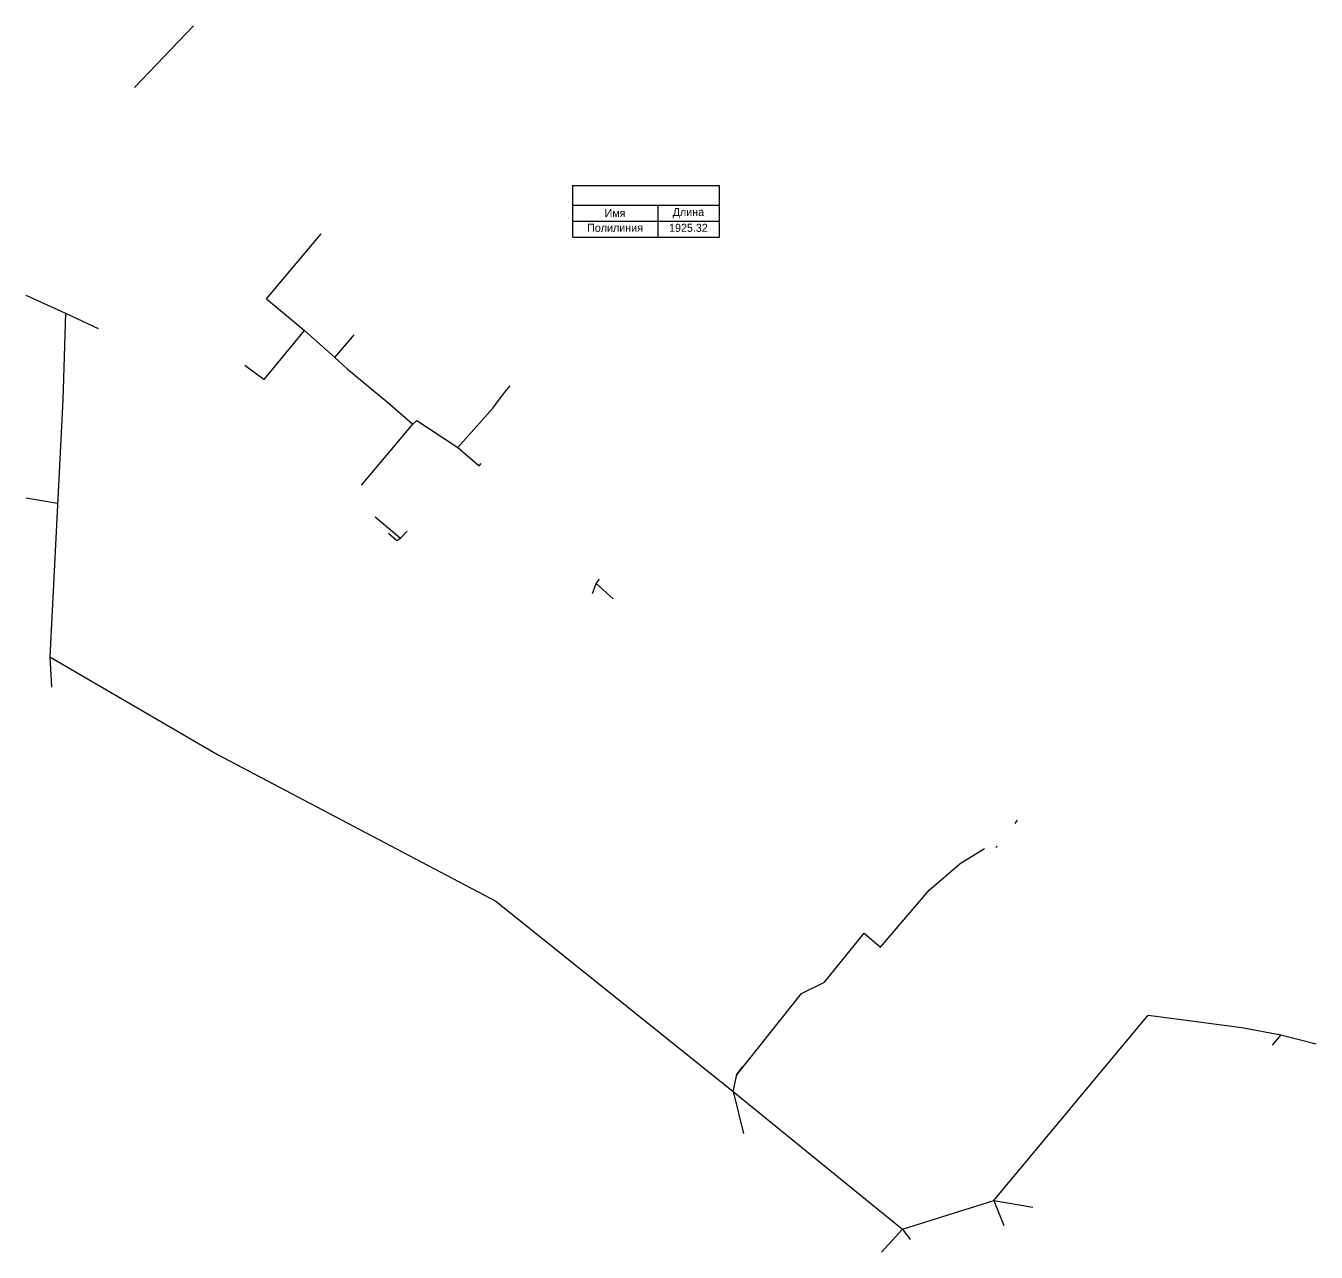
# Model space of a CAD drawing. Header units: metres. Extents: x 16881 to 20071, y 24181 to 25063.
# Drawn here: x 16881 to 17606, y 24181 to 24871 of the extents above; entities that cross this region are included whole.
import ezdxf

# ---------------------------------------------------------------- set-up
doc = ezdxf.new("R2010")
doc.units = ezdxf.units.M
doc.layers.add('30_Канализация', color=7, linetype='Continuous')
doc.styles.add('Line_GUGK', font='')
doc.styles.get('Line_GUGK').set_extended_font_data('Bm431', italic=True)
doc.linetypes.add('g5_121_kl', pattern='A,4,-0.4,["Кл",Line_GUGK,S=1,R=0,X=0,Y=-0.5],-2.2,12', length=18.6)
doc.linetypes.add('g5_122_kl', pattern='A,1,-1,1.5,-0.4,["Кл",Line_GUGK,S=1,R=0,X=0,Y=-0.5],-2.4,1.5,-1,4,-1,4,-1,3', length=21.8)

# ---------------------------------------------------------------- blocks, each defined once
blk = doc.blocks.new('*T541')
at = {"color": 0, "linetype": 'ByBlock', "lineweight": -2, "transparency": 16777216}
for p, q in [((0, 0), (82.5, 0)), ((0, 0), (0, -29)), ((82.5, 0), (82.5, -29)), ((0, -11), (82.5, -11)), ((48, -11), (48, -29)), ((0, -20), (82.5, -20)), ((0, -29), (82.5, -29))]:
    blk.add_line(p, q, dxfattribs=at)
at = {"color": 0, "linetype": 'ByBlock', "lineweight": 5, "transparency": 16777216, "char_height": 4.5}
for s, insert, width, attachment_point in [('Имя', (24, -15.5), 45, 5), ('Длина', (65.25, -15.5), 31.5, 5), ('Полилиния', (24, -21.5), 45, 2), ('1925.32', (65.25, -21.5), 31.5, 2)]:
    blk.add_mtext(s, dxfattribs=dict(at, insert=insert, width=width, attachment_point=attachment_point))

msp = doc.modelspace()

# ---------------------------------------------------------------- linework, layer by layer
at = {"layer": '30_Канализация', "color": 42, "linetype": 'g5_122_kl', "lineweight": 30, "flags": 128}
for points in [[(16942.15, 24835.98), (16975.4, 24870.74)], [(17016.35, 24717.24), (17047.04, 24753.86)], [(16881.06, 24719.26), (16903.36, 24709.23)], [(17016.35, 24717.24), (17037.65, 24699.38)], [(16903.36, 24709.23), (16901.91, 24660.47)], [(16903.36, 24709.23), (16921.81, 24700.63)], [(17004.17, 24679.95), (17014.98, 24671.94), (17037.65, 24699.38)], [(17037.65, 24699.38), (17054.78, 24684.19), (17064.78, 24695.82), (17065.7, 24696.96)], [(17054.78, 24684.19), (17061.63, 24677.82), (17084.45, 24659.18), (17098.7, 24646.72), (17100.87, 24648.78), (17123.96, 24633.65), (17143.69, 24655.79), (17149.52, 24663.79), (17153.3, 24668.39)], [(16901.91, 24660.47), (16894.5, 24515.97), (16988.89, 24461.15), (17145.33, 24378.61), (17278.66, 24271.62), (17353.19, 24211.03), (17373.98, 24194.25), (17425.23, 24210.27), (17512.09, 24314.59), (17564.62, 24307.48), (17586.61, 24303.36), (17606.48, 24298.39)], [(17069.87, 24612.53), (17098.7, 24646.72)], [(17123.96, 24633.65), (17136.01, 24623.3), (17137.06, 24624.58)], [(16881.33, 24605.39), (16898.86, 24602.36)], [(17077.48, 24594.72), (17091.76, 24582.62), (17095.46, 24586.7)], [(17084.95, 24585.53), (17089.69, 24581.39), (17091.76, 24582.62)], [(17199.57, 24551.64), (17201.71, 24557.23), (17203.62, 24559.54)], [(17201.71, 24557.23), (17211.22, 24548.55)], [(17280.81, 24281.05), (17317.06, 24326.75), (17329.99, 24332.98), (17352.34, 24360.6), (17361.57, 24352.73), (17388.88, 24384.85), (17406.41, 24399.75)], [(17586.54, 24303.44), (17581.65, 24297.72)], [(17278.66, 24271.62), (17280.83, 24281.12), (17284, 24285.4)], [(17278.66, 24271.62), (17280.82, 24281.03)], [(17278.66, 24271.62), (17284.6, 24248.06)], [(17425.23, 24210.27), (17430.87, 24196.21)], [(17425.23, 24210.27), (17447.1, 24206.65)], [(17373.98, 24194.25), (17362.09, 24181.24)], [(17373.98, 24194.25), (17378.3, 24188.43)]]:
    msp.add_lwpolyline(points, dxfattribs=at)
at = {"layer": '30_Канализация', "color": 42, "linetype": 'g5_121_kl', "lineweight": 30, "flags": 128}
for points in [[(16894.5, 24515.97), (16895.5, 24498.83)], [(17406.41, 24399.75), (17420.08, 24408.3)], [(17426.32, 24408.86), (17427.07, 24409.53)]]:
    msp.add_lwpolyline(points, dxfattribs=at)
at = {"layer": '30_Канализация', "color": 42, "linetype": 'g5_121_kl', "lineweight": 30, "elevation": 24.79, "flags": 128}
msp.add_lwpolyline([(17437.18, 24422.27), (17438.56, 24424.06)], dxfattribs=at)

# ---------------------------------------------------------------- block references
msp.add_blockref('*T541', (17188.31, 24780.92))

doc.saveas('drawing.dxf')
